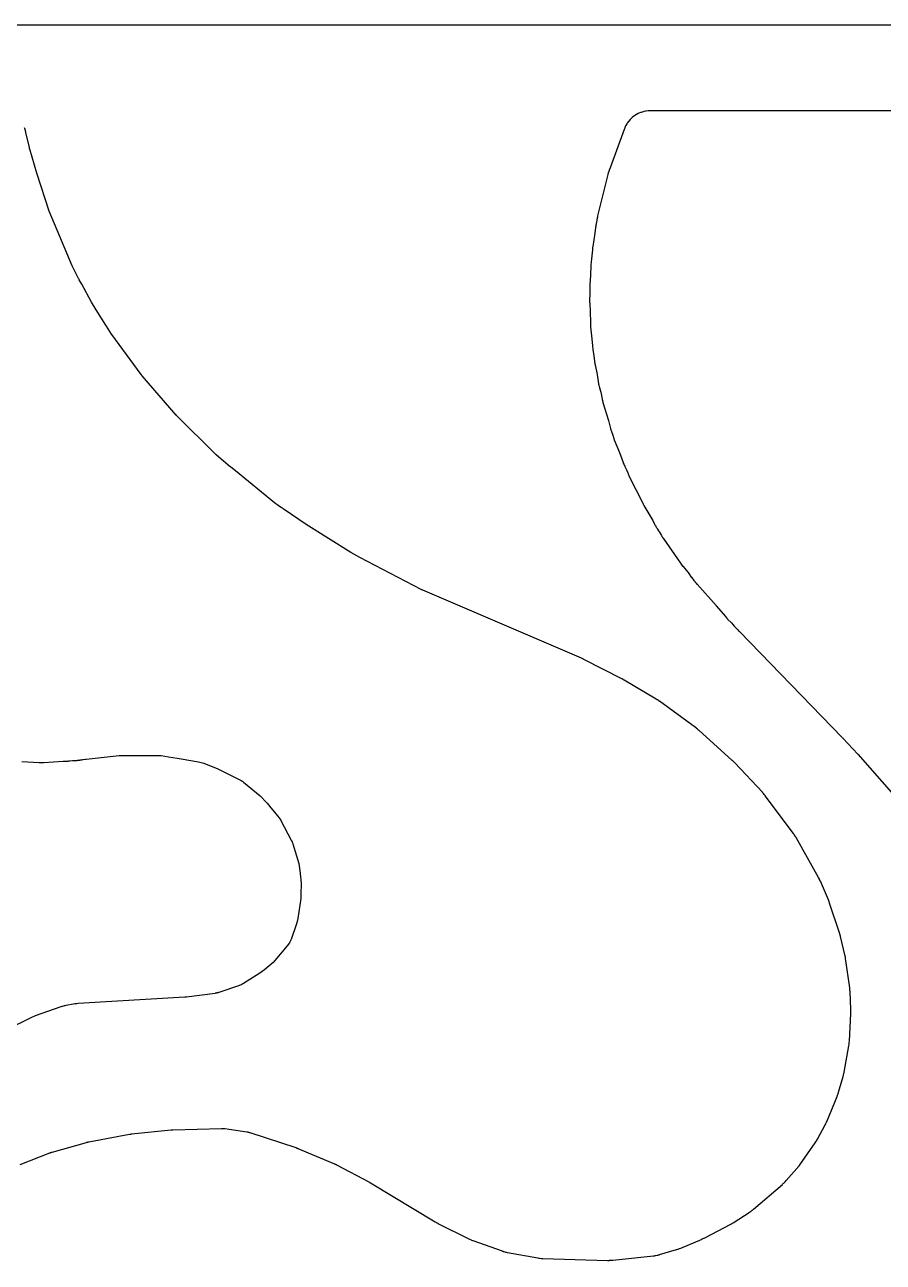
# Model space of a CAD drawing. Header units: millimetres. Extents: x 0 to 300, y 0 to 300.
# Drawn here: x 79.6 to 159.3, y 185.2 to 300.1 of the extents above; entities that cross this region are included whole.
import ezdxf

# ---------------------------------------------------------------- set-up
doc = ezdxf.new("R2010")
doc.units = ezdxf.units.MM
doc.layers.add('CUT', color=7, linetype='CONTINUOUS')

msp = doc.modelspace()

# ---------------------------------------------------------------- linework, layer by layer
at = {"layer": 'CUT'}
for points in [[(-0.0625, 1.4375), (-0.0625, 298.5625), (-0.0625, 299.4478), (-0.0589, 299.5212), (-0.0503, 299.5794), (-0.036, 299.6365), (-0.0162, 299.6918), (0.009, 299.745), (0.0392, 299.7954), (0.0743, 299.8427), (0.1137, 299.8863), (0.1573, 299.9257), (0.2046, 299.9608), (0.255, 299.991), (0.3082, 300.0162), (0.3635, 300.036), (0.4206, 300.0503), (0.4788, 300.0589), (0.5522, 300.0625), (1.4375, 300.0625), (2.5582, 300.0625), (141.9381, 300.0625), (154.5924, 300.0625), (193.2472, 300.0625)], [(163.2592, 292.0625), (137.6742, 292.0625), (137.6741, 292.0625), (137.6708, 292.0625), (137.6565, 292.0623), (137.5632, 292.0601), (137.5489, 292.0596), (137.4929, 292.0569), (137.4643, 292.0548), (137.2812, 292.0373), (137.2244, 292.0291), (137.0463, 291.9946), (136.9905, 291.981), (136.8165, 291.9296), (136.7623, 291.9107), (136.594, 291.843), (136.5419, 291.819), (136.3808, 291.7355), (136.3312, 291.7067), (136.1788, 291.6082), (136.1322, 291.5747), (135.9899, 291.4621), (135.9467, 291.4244), (135.8159, 291.2987), (135.7765, 291.257), (135.6582, 291.1194), (135.623, 291.0741), (135.5184, 290.9258), (135.4876, 290.8774), (135.3978, 290.7198), (135.3717, 290.6686), (135.2963, 290.5009), (135.2851, 290.4745), (135.255, 290.3977), (135.2525, 290.3915), (135.236, 290.3481), (135.2334, 290.341), (133.9248, 286.7678), (133.8464, 286.5543), (133.841, 286.5389), (133.8074, 286.4391), (133.8024, 286.4236), (133.7636, 286.2971), (133.7591, 286.2816), (133.7309, 286.18), (133.7268, 286.1643), (132.7693, 282.3138), (132.7662, 282.3006), (132.7468, 282.2144), (132.744, 282.2011), (132.7221, 282.0924), (132.7196, 282.079), (132.7042, 281.9921), (132.702, 281.9787), (132.6549, 281.6737), (132.6467, 281.6396), (132.6432, 281.6237), (132.6214, 281.5201), (132.6182, 281.5041), (132.5944, 281.3734), (132.5917, 281.3573), (132.5755, 281.2527), (132.5733, 281.2365), (132.5084, 280.7246), (132.3137, 279.463), (132.312, 279.4509), (132.3014, 279.3721), (132.3, 279.36), (132.2888, 279.2607), (132.2875, 279.2485), (132.2802, 279.1693), (132.2792, 279.1572), (132.2393, 278.6001), (132.1707, 278.0585), (132.1691, 278.045), (132.16, 277.9569), (132.1587, 277.9433), (132.1498, 277.8324), (132.1488, 277.8188), (132.1437, 277.7303), (132.1431, 277.7167), (132.1115, 276.8168), (132.0474, 275.9226), (132.0466, 275.9089), (132.0423, 275.8201), (132.0417, 275.8065), (132.0388, 275.6949), (132.0386, 275.6813), (132.0384, 275.5924), (132.0385, 275.5787), (132.0491, 275.0392), (132.0307, 274.515), (132.0303, 274.5), (132.0293, 274.4023), (132.0294, 274.3873), (132.0312, 274.2647), (132.0316, 274.2496), (132.0355, 274.152), (132.0363, 274.137), (132.0799, 273.4691), (132.1017, 272.3561), (132.1022, 272.3424), (132.1059, 272.2536), (132.1067, 272.2399), (132.1139, 272.1285), (132.115, 272.1149), (132.1228, 272.0263), (132.1242, 272.0127), (132.2465, 270.9137), (132.2897, 270.251), (132.2909, 270.236), (132.2997, 270.1386), (132.3012, 270.1236), (132.3153, 270.0017), (132.3173, 269.9867), (132.331, 269.8899), (132.3332, 269.875), (132.4198, 269.3565), (132.4803, 268.8133), (132.482, 268.7997), (132.4938, 268.7117), (132.4958, 268.6981), (132.5131, 268.588), (132.5154, 268.5745), (132.5313, 268.4871), (132.5338, 268.4737), (132.7148, 267.5901), (132.86, 266.7205), (132.8626, 266.7057), (132.8811, 266.6098), (132.8842, 266.5951), (132.9104, 266.4754), (132.9138, 266.4607), (132.937, 266.3659), (132.9408, 266.3514), (133.0525, 265.9406), (133.1826, 265.3053), (133.1855, 265.2919), (133.2053, 265.2056), (133.2085, 265.1923), (133.2357, 265.0845), (133.2392, 265.0713), (133.2628, 264.9859), (133.2666, 264.9728), (133.7699, 263.3038), (133.9724, 262.5593), (133.9725, 262.5592), (133.9766, 262.5448), (134.0044, 262.4517), (134.0089, 262.4374), (134.0467, 262.3214), (134.0515, 262.3072), (134.084, 262.2156), (134.0892, 262.2016), (134.1509, 262.0401), (134.2063, 261.8565), (134.2104, 261.8435), (134.2378, 261.7596), (134.2421, 261.7467), (134.2789, 261.6421), (134.2835, 261.6294), (134.3147, 261.5468), (134.3196, 261.5341), (134.7988, 260.3463), (135.2449, 259.18), (135.2511, 259.1645), (135.2926, 259.0644), (135.2992, 259.0491), (135.3548, 258.9249), (135.3618, 258.9098), (135.4089, 258.8121), (135.4163, 258.7972), (135.4502, 258.7316), (135.5589, 258.462), (135.5632, 258.4517), (135.5935, 258.3804), (135.5983, 258.3695), (135.6378, 258.2815), (135.6427, 258.2708), (135.6753, 258.2019), (135.6807, 258.1906), (136.9538, 255.6352), (136.9579, 255.6272), (136.9868, 255.5714), (136.9913, 255.5628), (137.0284, 255.4938), (137.0329, 255.4855), (137.0631, 255.4314), (137.0681, 255.4226), (137.8789, 254.0268), (138.0446, 253.7058), (138.0542, 253.6879), (138.1189, 253.5724), (138.1291, 253.5548), (138.2151, 253.4128), (138.2259, 253.3956), (138.2681, 253.331), (138.3133, 253.2513), (138.3241, 253.233), (138.4146, 253.0857), (138.426, 253.0679), (138.5023, 252.9531), (138.5034, 252.9516), (138.6844, 252.6399), (138.6905, 252.6295), (138.7313, 252.5626), (138.7376, 252.5523), (138.7905, 252.4692), (138.7971, 252.4591), (138.8405, 252.3938), (138.8473, 252.3838), (140.446, 250.08), (140.4543, 250.0683), (140.5097, 249.9925), (140.5183, 249.9809), (140.5901, 249.8875), (140.599, 249.8761), (140.6579, 249.8031), (140.6671, 249.792), (141.1575, 249.2133), (141.4632, 248.7779), (141.473, 248.7644), (141.5375, 248.6778), (141.5476, 248.6646), (141.6315, 248.5581), (141.642, 248.5452), (141.7112, 248.4623), (141.722, 248.4497), (141.7687, 248.3968), (141.8167, 248.3335), (141.8266, 248.3208), (141.9087, 248.2184), (141.9189, 248.2059), (141.9865, 248.1261), (141.997, 248.114), (143.7583, 246.1425), (143.7832, 246.1143), (144.6652, 245.0734), (144.6714, 245.0661), (144.7153, 245.0159), (144.7222, 245.0083), (144.7779, 244.9467), (144.7848, 244.9393), (144.8297, 244.8914), (144.8371, 244.8836), (145.1914, 244.5187), (145.4425, 244.2342), (145.4474, 244.2287), (145.4817, 244.1909), (145.487, 244.1851), (145.5303, 244.1384), (145.5356, 244.1328), (145.5703, 244.0964), (145.576, 244.0904), (145.7527, 243.9101), (145.8517, 243.7993), (145.8557, 243.7949), (145.8835, 243.7643), (145.8878, 243.7596), (145.9229, 243.7219), (145.9272, 243.7174), (145.9553, 243.6879), (145.9599, 243.683), (155.4759, 233.8934), (155.4862, 233.8831), (155.5385, 233.8319), (156.9125, 232.3477), (160.2732, 228.5356)], [(79.1791, 194.2509), (81.9372, 195.3173), (81.947, 195.321), (81.9698, 195.3295), (81.9796, 195.3331), (81.9916, 195.3374), (82.0014, 195.3409), (82.0245, 195.3489), (82.0343, 195.3522), (82.0457, 195.3561), (82.0556, 195.3593), (82.0788, 195.3668), (82.0888, 195.3699), (82.101, 195.3736), (82.111, 195.3767), (82.1343, 195.3836), (82.1443, 195.3865), (85.3446, 196.2933), (85.3546, 196.2961), (85.3779, 196.3024), (85.3879, 196.3051), (85.4001, 196.3082), (85.4102, 196.3108), (85.4336, 196.3165), (85.4437, 196.319), (85.4553, 196.3217), (85.4654, 196.324), (85.489, 196.3292), (85.4991, 196.3314), (85.5114, 196.334), (85.5216, 196.3361), (85.5453, 196.3408), (85.5554, 196.3427), (89.3141, 197.0427), (89.3234, 197.0444), (89.3451, 197.0482), (89.3544, 197.0498), (89.3658, 197.0517), (89.3752, 197.0532), (89.3969, 197.0565), (89.4063, 197.0579), (89.4171, 197.0594), (89.4264, 197.0607), (89.4483, 197.0636), (89.4576, 197.0648), (89.4691, 197.0662), (89.4785, 197.0673), (89.5004, 197.0697), (89.5098, 197.0707), (93.1837, 197.4399), (93.1902, 197.4405), (93.2052, 197.4419), (93.2116, 197.4425), (93.227, 197.4438), (93.2349, 197.4445), (93.2534, 197.4459), (93.2613, 197.4465), (93.2704, 197.4471), (93.2784, 197.4476), (93.2969, 197.4487), (93.3049, 197.4491), (93.3089, 197.4493), (93.3183, 197.4498), (93.3402, 197.4506), (93.3496, 197.451), (97.8538, 197.5842), (97.8635, 197.5844), (97.8786, 197.5847), (97.9034, 197.5848), (97.9365, 197.5845), (97.9659, 197.5838), (97.9894, 197.5828), (98.0028, 197.5821), (98.0077, 197.5819), (98.0366, 197.5798), (98.1009, 197.5741), (98.1393, 197.5698), (98.1522, 197.5681), (98.1618, 197.5668), (100.2005, 197.2747), (100.2103, 197.2733), (100.2254, 197.2709), (100.2503, 197.2667), (100.2836, 197.2606), (100.3131, 197.2547), (100.3365, 197.2496), (100.3498, 197.2466), (100.3547, 197.2454), (100.3834, 197.2382), (100.4469, 197.2211), (100.4847, 197.2101), (100.4974, 197.206), (100.5068, 197.203), (104.7731, 195.8009), (104.7818, 195.798), (104.8019, 195.7912), (104.8105, 195.7882), (104.8211, 195.7845), (104.8297, 195.7814), (104.8497, 195.7742), (104.8582, 195.771), (104.8681, 195.7673), (104.8766, 195.7641), (104.8965, 195.7564), (104.905, 195.7531), (104.9153, 195.749), (104.9238, 195.7456), (104.9435, 195.7375), (104.9519, 195.734), (108.3434, 194.3055), (108.3529, 194.3014), (108.375, 194.2918), (108.3845, 194.2876), (108.396, 194.2824), (108.4054, 194.2782), (108.4273, 194.268), (108.4367, 194.2636), (108.4474, 194.2585), (108.4567, 194.254), (108.4784, 194.2434), (108.4876, 194.2388), (108.4989, 194.2331), (108.5081, 194.2284), (108.5295, 194.2173), (108.5387, 194.2124), (111.587, 192.5843), (111.5911, 192.5821), (111.6008, 192.5768), (111.605, 192.5746), (111.6149, 192.5691), (111.62, 192.5663), (111.6318, 192.5598), (111.6369, 192.5569), (111.6427, 192.5536), (111.6478, 192.5507), (111.6596, 192.544), (111.664, 192.5414), (111.6734, 192.5359), (111.6869, 192.5279), (111.6928, 192.5244), (117.6922, 188.9101), (117.7013, 188.9048), (117.7649, 188.868), (117.7748, 188.8624), (117.8549, 188.818), (117.8647, 188.8127), (117.9287, 188.7788), (117.9392, 188.7733), (120.743, 187.3582), (120.7603, 187.3498), (120.8729, 187.2974), (120.8904, 187.2896), (121.0338, 187.2283), (121.0516, 187.2211), (121.1674, 187.176), (121.1853, 187.1693), (123.912, 186.2052), (123.9226, 186.2015), (123.9971, 186.1768), (124.0082, 186.1732), (124.0574, 186.1579), (124.0812, 186.151), (124.2307, 186.1112), (124.2538, 186.1055), (124.2942, 186.0965), (124.3052, 186.0941), (124.3813, 186.0786), (124.3936, 186.0762), (127.2234, 185.5591), (127.234, 185.5572), (127.308, 185.5451), (127.3191, 185.5434), (127.3678, 185.5363), (127.3913, 185.5334), (127.5382, 185.5179), (127.5609, 185.516), (127.6004, 185.5133), (127.6111, 185.5127), (127.6852, 185.5091), (127.6972, 185.5086), (133.6863, 185.3371), (133.7064, 185.3368), (133.8369, 185.3375), (133.857, 185.3379), (134.0207, 185.3442), (134.0407, 185.3453), (134.1709, 185.3546), (134.1909, 185.3564), (137.951, 185.7539), (137.9648, 185.7555), (138.0538, 185.767), (138.0675, 185.7689), (138.1209, 185.7771), (138.1481, 185.7818), (138.3241, 185.8171), (138.3511, 185.8231), (138.4035, 185.8361), (138.4169, 185.8396), (138.5035, 185.8633), (138.5168, 185.8671), (140.1034, 186.3397), (140.1193, 186.3447), (140.2226, 186.3787), (140.2385, 186.3841), (140.3669, 186.4303), (140.3826, 186.4362), (140.4838, 186.4759), (140.4993, 186.4822), (142.4617, 187.3145), (142.4717, 187.3188), (142.5413, 187.3498), (142.5519, 187.3547), (142.6379, 187.3951), (142.6483, 187.4001), (142.7156, 187.4332), (142.7265, 187.4388), (145.1213, 188.6813), (145.1346, 188.6884), (145.2202, 188.7356), (145.2333, 188.7431), (145.3394, 188.805), (145.3523, 188.8128), (145.4355, 188.8643), (145.4482, 188.8723), (146.8459, 189.7861), (146.8624, 189.7973), (146.9683, 189.8717), (146.9844, 189.8834), (147.1141, 189.981), (147.1298, 189.9933), (147.2305, 190.0745), (147.2458, 190.0872), (149.9177, 192.392), (149.9329, 192.4056), (150.0299, 192.4952), (150.0446, 192.5092), (150.1625, 192.6257), (150.1767, 192.6403), (150.2674, 192.7363), (150.2811, 192.7513), (151.2683, 193.8689), (151.2793, 193.8817), (151.3498, 193.9662), (151.3605, 193.9793), (151.4459, 194.0878), (151.4562, 194.1013), (151.5218, 194.1896), (151.5317, 194.2033), (152.9518, 196.2325), (152.9612, 196.2464), (153.0214, 196.3378), (153.0305, 196.3519), (153.1028, 196.4687), (153.1114, 196.4831), (153.1664, 196.5777), (153.1747, 196.5924), (153.8912, 197.909), (153.8989, 197.9236), (153.9475, 198.0191), (153.9548, 198.0339), (154.0125, 198.1554), (154.0193, 198.1704), (154.0626, 198.2684), (154.0691, 198.2836), (154.9975, 200.5521), (155.0034, 200.5672), (155.0406, 200.6656), (155.0462, 200.6809), (155.0895, 200.8057), (155.0946, 200.821), (155.1265, 200.9213), (155.1312, 200.9368), (155.5577, 202.4175), (155.5619, 202.4327), (155.5876, 202.5318), (155.5914, 202.547), (155.6204, 202.6722), (155.6238, 202.6876), (155.6443, 202.7879), (155.6472, 202.8034), (156.08, 205.2449), (156.083, 205.2629), (156.1001, 205.3802), (156.1024, 205.3983), (156.1195, 205.5461), (156.1213, 205.5642), (156.1313, 205.6823), (156.1325, 205.7005), (156.2702, 208.2569), (156.2709, 208.2717), (156.2737, 208.3676), (156.2739, 208.3823), (156.2745, 208.5027), (156.2744, 208.5175), (156.2724, 208.6134), (156.272, 208.6281), (156.1976, 210.2951), (156.1968, 210.3093), (156.1905, 210.4018), (156.1894, 210.416), (156.1786, 210.532), (156.1772, 210.5461), (156.1664, 210.6382), (156.1646, 210.6524), (155.7845, 213.3565), (155.7824, 213.3702), (155.7679, 213.4586), (155.7655, 213.4722), (155.7447, 213.5827), (155.742, 213.5962), (155.7235, 213.6839), (155.7205, 213.6973), (155.3141, 215.4208), (155.3108, 215.4339), (155.2889, 215.5185), (155.2854, 215.5314), (155.2554, 215.637), (155.2516, 215.6499), (155.2259, 215.7334), (155.2218, 215.7462), (154.3012, 218.513), (154.297, 218.5253), (154.2685, 218.605), (154.264, 218.6172), (154.2261, 218.7165), (154.2213, 218.7286), (154.1894, 218.807), (154.1844, 218.819), (153.4393, 220.5427), (153.433, 220.5567), (153.3911, 220.6472), (153.3845, 220.6611), (153.329, 220.7733), (153.322, 220.787), (153.2755, 220.8752), (153.2682, 220.8887), (151.2208, 224.5461), (151.2109, 224.5631), (151.1449, 224.6725), (151.1344, 224.6892), (151.0471, 224.8237), (151.0361, 224.84), (150.9631, 224.9448), (150.9515, 224.9608), (148.3259, 228.4766), (148.3157, 228.4899), (148.2482, 228.5752), (148.2377, 228.5881), (148.15, 228.6928), (148.1391, 228.7055), (148.0669, 228.7869), (148.0557, 228.7993), (145.4925, 231.5339), (145.4838, 231.543), (145.4264, 231.6017), (145.4175, 231.6106), (145.344, 231.6827), (145.3349, 231.6915), (145.2751, 231.7477), (145.2658, 231.7562), (142.1525, 234.5626), (142.1408, 234.5729), (142.064, 234.6386), (142.052, 234.6486), (141.9535, 234.7285), (141.9413, 234.7382), (141.8612, 234.7998), (141.8487, 234.8092), (138.5048, 237.2467), (138.4936, 237.2547), (138.4201, 237.3057), (138.4087, 237.3134), (138.3151, 237.3753), (138.3035, 237.3827), (138.2278, 237.4303), (138.2161, 237.4375), (135.2436, 239.2119), (135.2354, 239.2167), (135.1787, 239.2493), (135.1699, 239.2543), (135.0986, 239.2938), (135.0899, 239.2985), (135.033, 239.3288), (135.0236, 239.3337), (131.4888, 241.1362), (131.4804, 241.1404), (131.4218, 241.1691), (131.4128, 241.1734), (131.3391, 241.208), (131.3302, 241.2122), (131.2715, 241.2385), (131.2619, 241.2428), (116.5567, 247.5485), (116.5505, 247.5512), (116.5359, 247.5576), (116.5297, 247.5604), (116.5148, 247.567), (116.5072, 247.5705), (116.4894, 247.5786), (116.4818, 247.5822), (116.473, 247.5863), (116.4654, 247.5899), (116.4477, 247.5984), (116.4402, 247.6021), (116.4364, 247.6039), (116.4275, 247.6084), (116.4068, 247.6189), (116.3979, 247.6234), (110.7092, 250.5825), (109.8713, 251.0713), (105.737, 253.6758), (103.6781, 255.0527), (103.387, 255.2474), (103.355, 255.2688), (103.1376, 255.4142), (102.7807, 255.6863), (99.1516, 258.6307), (98.7297, 258.973), (98.5072, 259.1535), (98.4739, 259.1805), (97.365, 260.1403), (97.3603, 260.1444), (97.3493, 260.1541), (97.3446, 260.1582), (97.3335, 260.1681), (97.3278, 260.1732), (97.3146, 260.1852), (97.3089, 260.1904), (97.3024, 260.1964), (97.2968, 260.2016), (97.2837, 260.2139), (97.2781, 260.2192), (97.2753, 260.2218), (97.2687, 260.2281), (97.2535, 260.2429), (97.247, 260.2493), (93.7778, 263.6927), (93.7728, 263.6976), (93.7614, 263.7091), (93.7565, 263.7141), (93.745, 263.7259), (93.739, 263.7321), (93.7253, 263.7464), (93.7194, 263.7526), (93.7126, 263.7598), (93.7068, 263.766), (93.6933, 263.7807), (93.6875, 263.787), (93.6846, 263.7902), (93.6778, 263.7978), (93.6622, 263.8155), (93.6555, 263.8231), (90.5173, 267.4504), (90.5126, 267.4559), (90.5015, 267.4689), (90.4968, 267.4745), (90.4857, 267.4877), (90.48, 267.4946), (90.4668, 267.5107), (90.4612, 267.5177), (90.4547, 267.5257), (90.4491, 267.5327), (90.4362, 267.5492), (90.4307, 267.5562), (90.4279, 267.5598), (90.4215, 267.5683), (90.4066, 267.588), (90.4003, 267.5965), (87.6847, 271.2922), (87.661, 271.3299), (87.2003, 272.0621), (87.1356, 272.165), (86.2447, 273.5811), (85.7926, 274.3092), (84.8938, 275.9728), (84.669, 276.3887), (84.6203, 276.4789), (84.6084, 276.501), (83.9974, 277.6867), (81.8782, 282.7589), (80.7281, 286.2676), (80.071, 288.4965), (80.0693, 288.5024), (80.0653, 288.5163), (80.0636, 288.5222), (80.0596, 288.5365), (80.0576, 288.5438), (80.053, 288.5609), (80.0511, 288.5682), (80.0488, 288.5767), (80.0469, 288.584), (80.0426, 288.6013), (80.0407, 288.6086), (80.0398, 288.6126), (80.0377, 288.6213), (80.033, 288.6416), (80.031, 288.6504), (79.7199, 290.0462), (79.7166, 290.0602), (79.694, 290.1513), (79.6903, 290.1653), (79.6754, 290.2199), (79.667, 290.2476), (79.6094, 290.4241), (79.5888, 290.4782)], [(79.333, 231.6618), (80.9527, 231.5734), (80.969, 231.5727), (81.0752, 231.5698), (81.0916, 231.5696), (81.2249, 231.5696), (81.2413, 231.5698), (81.3475, 231.5727), (81.3638, 231.5734), (83.1734, 231.6721), (83.179, 231.6721), (83.1899, 231.6722), (83.266, 231.6737), (83.2773, 231.674), (83.3272, 231.6759), (83.3512, 231.6773), (83.5006, 231.689), (83.5224, 231.6911), (83.5655, 231.6935), (83.5734, 231.694), (83.6283, 231.6977), (83.6368, 231.6983), (83.7051, 231.7039), (83.7134, 231.7047), (83.7673, 231.7098), (83.7761, 231.7107), (84.023, 231.7381), (84.4548, 231.763), (84.4704, 231.7641), (84.5711, 231.7725), (84.5865, 231.774), (84.7127, 231.7878), (84.7281, 231.7897), (84.7637, 231.7946), (84.874, 231.8081), (84.8908, 231.8105), (84.9999, 231.827), (85.0167, 231.8298), (85.2327, 231.8689), (85.2976, 231.8795), (88.3722, 232.2205), (89.3717, 232.223), (92.2665, 232.2028), (92.9406, 232.0921), (93.7356, 231.9616), (94.1239, 231.8978), (95.7166, 231.6362), (96.1112, 231.5425), (96.2229, 231.5048), (97.5116, 230.9839), (99.6339, 229.9138), (99.6436, 229.9088), (99.6585, 229.9011), (99.683, 229.8879), (99.7156, 229.8697), (99.7442, 229.853), (99.7666, 229.8393), (99.7794, 229.8314), (99.7833, 229.8289), (99.8018, 229.8159), (99.8599, 229.7735), (99.8941, 229.7472), (99.9054, 229.7381), (99.9138, 229.7312), (101.4544, 228.4578), (102.0378, 227.8525), (102.0887, 227.7904), (102.2243, 227.625), (102.4497, 227.3502), (103.0852, 226.5753), (103.3595, 226.1923), (103.3631, 226.1857), (103.3684, 226.176), (104.3438, 224.3534), (104.349, 224.3434), (104.356, 224.3299), (104.3758, 224.2894), (104.4071, 224.221), (104.4203, 224.1905), (104.4324, 224.1595), (104.4585, 224.0889), (104.473, 224.0462), (104.4776, 224.0317), (104.4809, 224.0209), (105.0275, 222.1951), (105.175, 221.2763), (105.2091, 220.8757), (105.2178, 220.7745), (105.2342, 220.5822), (105.247, 220.4315), (105.235, 219.2506), (105.2348, 219.236), (105.2338, 219.2018), (105.2333, 219.1872), (105.2326, 219.1694), (105.2318, 219.1547), (105.2298, 219.1206), (105.2288, 219.106), (105.2276, 219.0893), (105.2264, 219.0747), (105.2232, 219.0407), (105.2218, 219.0261), (105.2199, 219.0084), (105.2182, 218.9938), (105.214, 218.9599), (105.212, 218.9454), (104.9485, 217.0793), (104.9475, 217.0721), (104.945, 217.0552), (104.9445, 217.0521), (104.9389, 217.0195), (104.9265, 216.9544), (104.9219, 216.9321), (104.9143, 216.9014), (104.8928, 216.8205), (104.8829, 216.7861), (104.8218, 216.5886), (104.317, 215.1279), (104.3023, 215.0885), (104.2738, 215.017), (104.2391, 214.9406), (104.221, 214.9051), (104.168, 214.8155), (103.9736, 214.5542), (102.6505, 213.003), (101.8455, 212.3078), (101.4371, 212.0034), (99.8933, 211.0391), (99.8824, 211.0324), (99.8675, 211.0234), (99.8228, 210.998), (99.747, 210.9579), (99.7131, 210.9409), (99.6786, 210.9253), (99.5996, 210.8919), (99.5517, 210.8731), (99.5354, 210.8673), (99.5232, 210.863), (97.6166, 210.2106), (97.606, 210.207), (97.5915, 210.2023), (97.5484, 210.1893), (97.4759, 210.1695), (97.4437, 210.1613), (97.4113, 210.1543), (97.3375, 210.14), (97.2931, 210.1325), (97.2781, 210.1304), (97.2669, 210.1288), (94.62, 209.784), (94.6137, 209.7832), (94.5989, 209.7814), (94.5926, 209.7807), (94.5774, 209.7789), (94.5696, 209.778), (94.5514, 209.7761), (94.5436, 209.7753), (94.5346, 209.7744), (94.5268, 209.7737), (94.5085, 209.772), (94.5006, 209.7714), (94.4967, 209.7711), (94.4874, 209.7704), (94.4657, 209.7688), (94.4565, 209.7682), (84.5701, 209.1768), (84.5521, 209.1754), (84.4347, 209.1648), (84.4167, 209.1629), (84.2698, 209.1452), (84.2519, 209.1427), (84.1353, 209.1251), (84.1174, 209.1221), (83.427, 208.996), (83.416, 208.9939), (83.3395, 208.9784), (83.3281, 208.976), (83.2782, 208.9649), (83.2542, 208.9591), (83.1057, 208.9196), (83.0829, 208.9131), (83.0436, 208.9009), (83.033, 208.8976), (82.9597, 208.8735), (82.9479, 208.8694), (80.5812, 208.0355), (80.5641, 208.0292), (80.4537, 207.9865), (80.4368, 207.9796), (80.2999, 207.9218), (80.2832, 207.9145), (80.1755, 207.8651), (80.1591, 207.8573), (77.8477, 206.7112)]]:
    msp.add_lwpolyline(points, dxfattribs=at)

doc.saveas('drawing.dxf')
